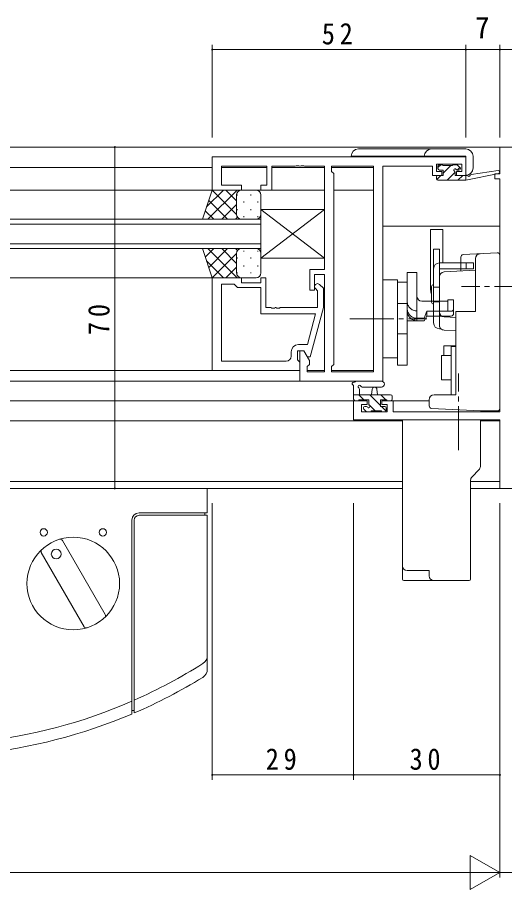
# Model space of a CAD drawing. Units: millimetres on the paper. Extents: x -420 to 373, y -297 to 267.
# Drawn here: x 168.4 to 268.3, y -185.6 to -6.7 of the extents above; entities that cross this region are included whole.
import ezdxf
from ezdxf.enums import TextEntityAlignment as Align

# ---------------------------------------------------------------- set-up
doc = ezdxf.new("R2010")
doc.units = ezdxf.units.MM
for name, pattern in [('CHAIN2', [12, 9, -1, 1, -1]), ('DASHED3', [4, 3, -1]), ('DOUBLE_CHAIN2', [12.8, 9, -1, 0.6, -0.6, 0.6, -1])]:
    doc.linetypes.add(name, pattern=pattern)
for name, color, linetype, lineweight in [('0-3_YKK_11', 7, 'Continuous', 9), ('0-4_YKK_12', 2, 'Continuous', 9), ('0-6_YKK_13', 4, 'Continuous', 9), ('0-7_YKK_D', 6, 'Continuous', 9)]:
    doc.layers.add(name, color=color, linetype=linetype, lineweight=lineweight)
doc.styles.add('ＭＳ ゴシック', font='')
doc.styles.get('ＭＳ ゴシック').set_extended_font_data('MS Gothic')

msp = doc.modelspace()

# ---------------------------------------------------------------- linework, layer by layer
at = {"layer": '0-3_YKK_11'}
for p, q in [((267.3, -33.306), (267.3, -38.806)), ((302.3, -33.306), (267.3, -33.306)), ((208.3, -35.306), (208.3, -42.106)), ((260.3, -35.306), (208.3, -35.306)), ((260.3, -39.106), (260.3, -35.306)), ((210.23, -37.236), (219.5, -37.236)), ((210.23, -41.106), (210.23, -37.236)), ((219.5, -37.236), (219.5, -41.106)), ((220.5, -37.236), (225.342, -37.236)), ((220.5, -42.106), (220.5, -37.236)), ((225.342, -37.236), (225.525, -37.116)), ((225.525, -37.116), (226.075, -37.116)), ((226.075, -37.116), (226.258, -37.236)), ((226.258, -37.236), (226.342, -37.236)), ((226.342, -37.236), (226.525, -37.116)), ((226.525, -37.116), (227.075, -37.116)), ((227.075, -37.116), (227.258, -37.236)), ((227.258, -37.236), (231.3, -37.236)), ((231.3, -37.236), (231.3, -58.406)), ((232.8, -37.236), (232.8, -38.306)), ((241.37, -37.236), (232.8, -37.236)), ((241.37, -79.376), (241.37, -37.236)), ((241.37, -79.376), (241.37, -37.236)), ((243.3, -37.236), (253.5, -37.236)), ((243.3, -81.306), (243.3, -37.236)), ((253.5, -37.236), (253.5, -38.036)), ((254.3, -36.806), (259.5, -36.806)), ((254.3, -38.306), (254.3, -36.806)), ((259.5, -36.806), (259.5, -38.306)), ((232.8, -38.306), (233.23, -38.736)), ((233.23, -38.736), (233.23, -77.876)), ((253.5, -38.036), (253.5, -39.106)), ((253.5, -39.106), (255.4, -39.106)), ((255.4, -38.306), (254.3, -38.306)), ((255.4, -39.106), (255.4, -38.306)), ((258.4, -38.306), (258.4, -39.106)), ((259.5, -38.306), (258.4, -38.306)), ((258.4, -39.106), (260.3, -39.106)), ((266.3, -38.806), (266.3, -39.806)), ((267.3, -38.806), (266.3, -38.806)), ((214.3, -41.106), (210.23, -41.106)), ((214.3, -42.106), (214.3, -41.106)), ((218.3, -41.106), (218.3, -42.106)), ((219.5, -41.106), (218.3, -41.106)), ((266.3, -39.806), (267.3, -39.806)), ((267.3, -39.806), (267.3, -87.576)), ((208.3, -42.106), (214.3, -42.106)), ((218.3, -42.106), (220.5, -42.106)), ((228.3, -58.406), (228.3, -62.606)), ((231.3, -58.406), (228.3, -58.406)), ((208.3, -60.106), (214.3, -60.106)), ((208.3, -79.106), (208.3, -60.106)), ((214.3, -60.106), (214.3, -61.106)), ((218.3, -60.106), (219.3, -60.106)), ((218.3, -61.106), (218.3, -60.106)), ((219.3, -60.106), (219.3, -66.206)), ((229.3, -59.406), (231.3, -59.406)), ((229.3, -62.606), (229.3, -59.406)), ((231.3, -59.406), (231.3, -79.376)), ((210.23, -61.406), (210.23, -77.176)), ((212.8, -61.406), (210.23, -61.406)), ((210.23, -61.406), (210.23, -77.176)), ((213, -61.606), (212.8, -61.406)), ((213.5, -62.106), (213, -61.606)), ((218.3, -62.106), (213.5, -62.106)), ((214.3, -61.106), (218.3, -61.106)), ((218.3, -67.506), (218.3, -62.106)), ((229.9, -62.755), (229.476, -62.331)), ((230.324, -61.482), (231.1, -62.258)), ((231.1, -62.258), (231.1, -66.203)), ((228.3, -62.606), (229.3, -62.606)), ((229.9, -66.206), (229.9, -62.755)), ((229.509, -67.506), (218.3, -67.506)), ((219.3, -66.206), (220.342, -66.206)), ((220.342, -66.206), (220.525, -66.326)), ((220.525, -66.326), (221.075, -66.326)), ((221.075, -66.326), (221.258, -66.206)), ((221.258, -66.206), (221.342, -66.206)), ((221.342, -66.206), (221.525, -66.326)), ((221.525, -66.326), (222.075, -66.326)), ((222.075, -66.326), (222.258, -66.206)), ((222.258, -66.206), (229.9, -66.206)), ((227.82, -73.806), (229.509, -67.506)), ((231.1, -66.203), (228.393, -76.306)), ((225.8, -75.106), (225.8, -76.906)), ((227.1, -75.106), (225.8, -75.106)), ((226, -73.806), (227.82, -73.806)), ((226.3, -75.106), (226.3, -81.306)), ((227.1, -75.106), (226.3, -75.106)), ((228.23, -77.064), (227.1, -75.106)), ((227.793, -76.306), (227.1, -75.106)), ((224.5, -76.176), (224.5, -75.306)), ((228.393, -76.306), (227.793, -76.306)), ((210.23, -77.176), (223.5, -77.176)), ((225.8, -76.906), (226, -77.106)), ((226, -77.106), (226.3, -77.406)), ((226.3, -77.406), (226.3, -79.106)), ((227.8, -78.306), (228.23, -77.876)), ((227.8, -79.376), (227.8, -78.306)), ((228.23, -77.876), (228.23, -77.064)), ((233.23, -77.876), (232.8, -78.306)), ((232.8, -78.306), (232.8, -79.376)), ((226.3, -79.106), (208.3, -79.106)), ((231.3, -79.376), (227.8, -79.376)), ((232.8, -79.376), (241.37, -79.376)), ((226.3, -81.306), (243.3, -81.306)), ((237.3, -85.306), (237.3, -89.206)), ((240.1, -85.306), (237.3, -85.306)), ((240.1, -86.106), (240.1, -85.306)), ((243.1, -85.306), (243.1, -86.106)), ((245.4, -85.306), (243.1, -85.306)), ((245.4, -87.576), (245.4, -85.306)), ((238.93, -86.106), (240.1, -86.106)), ((238.93, -87.576), (238.93, -86.106)), ((244.2, -87.576), (238.93, -87.576)), ((243.1, -86.106), (244.2, -86.106)), ((244.2, -86.106), (244.2, -87.576)), ((267.3, -87.576), (245.4, -87.576)), ((237.3, -89.206), (267.3, -89.206)), ((267.3, -89.206), (267.3, -103.306)), ((267.3, -103.306), (292.3, -103.306))]:
    msp.add_line(p, q, dxfattribs=at)
for centre, radius, start, end in [((229.9, -61.906), 0.6, 44.99998, 225), ((226, -75.306), 1.5, 90, 179.99998), ((223.5, -76.176), 1, 270, 359.99998)]:
    msp.add_arc(centre, radius, start, end, dxfattribs=at)
at = {"layer": '0-4_YKK_12'}
for p, q in [((267.6, -33.306), (74.8, -33.306)), ((208.3, -37.507), (74.8, -37.507)), ((210.232, -37.507), (219.499, -37.507)), ((220.501, -37.507), (231.299, -37.507)), ((241.369, -37.507), (232.801, -37.507)), ((231.3, -42.107), (74.8, -42.107)), ((241.37, -42.107), (233.23, -42.107)), ((218.3, -48.107), (74.8, -48.106)), ((218.3, -48.107), (218.3, -54.107)), ((218.3, -49.107), (74.8, -49.107)), ((267.3, -49.506), (243.3, -49.506)), ((218.3, -53.107), (74.8, -53.106)), ((218.3, -54.107), (74.8, -54.107)), ((208.3, -60.106), (74.8, -60.106)), ((208.3, -60.106), (74.8, -60.106)), ((226.3, -79.106), (74.8, -79.106)), ((227.802, -79.106), (231.299, -79.106)), ((232.802, -79.106), (241.369, -79.106)), ((226.6, -81.306), (74.8, -81.307)), ((241.369, -81.307), (74.8, -81.307)), ((237.6, -85.306), (74.8, -85.306)), ((252.8, -85.306), (244.9, -85.306)), ((247.3, -89.406), (74.8, -89.406)), ((263.3, -89.406), (267.283, -89.406)), ((247.3, -101.906), (74.8, -101.906)), ((261.3, -101.906), (267.3, -101.906)), ((247.3, -103.306), (74.8, -103.306)), ((261.3, -103.306), (267.6, -103.306))]:
    msp.add_line(p, q, dxfattribs=at)
at = {"layer": '0-6_YKK_13'}
for p, q in [((238.3, -33.686), (260.3, -33.686)), ((260.3, -35.186), (236.8, -35.186)), ((260.3, -39.086), (260.3, -35.186)), ((261.8, -35.186), (261.8, -37.586)), ((254.6, -37.476), (255.17, -36.906)), ((254.6, -37.706), (254.6, -37.206)), ((254.9, -36.906), (255.4, -36.906)), ((255.6, -37.106), (257.6, -37.106)), ((255.7, -38.621), (257.215, -37.106)), ((257.8, -36.906), (258.4, -36.906)), ((258.56, -38.006), (259.092, -37.474)), ((258.612, -36.994), (259.112, -37.494)), ((254.35, -39.972), (255.215, -39.106)), ((254.6, -39.106), (255.7, -39.106)), ((255.7, -38.006), (254.9, -38.006)), ((255.7, -39.106), (255.7, -38.006)), ((256.46, -40.106), (258.1, -38.467)), ((258.1, -38.467), (258.1, -39.106)), ((258.1, -39.106), (260.298, -39.106)), ((258.9, -38.006), (258.561, -38.006)), ((258.705, -40.106), (259.705, -39.106)), ((260.298, -40.106), (267.059, -38.7)), ((260.298, -39.106), (260.385, -39.092)), ((260.298, -40.106), (260.298, -39.106)), ((261.412, -38.933), (266.954, -38.11)), ((254.3, -39.806), (254.3, -39.406)), ((254.6, -40.106), (260.298, -40.106)), ((206.3, -48.106), (208.3, -42.106)), ((210.603, -42.106), (207.148, -45.561)), ((213.432, -42.106), (207.432, -48.106)), ((213.3, -47.127), (208.295, -42.122)), ((208.3, -42.106), (214.3, -42.106)), ((213.3, -44.298), (211.108, -42.106)), ((213.987, -42.157), (213.937, -42.106)), ((217.3, -42.106), (214.3, -42.106)), ((211.451, -48.106), (207.588, -44.243)), ((213.3, -43.106), (213.3, -47.106)), ((213.3, -43.106), (213.3, -47.106)), ((213.39, -43.026), (213.39, -43.226)), ((214.805, -44.441), (214.805, -44.641)), ((216.22, -43.026), (216.22, -43.226)), ((217.635, -44.441), (217.635, -44.641)), ((218.3, -47.106), (218.3, -43.106)), ((208.623, -48.106), (206.881, -46.364)), ((213.3, -45.067), (210.26, -48.106)), ((213.39, -46.056), (213.39, -46.256)), ((216.22, -46.056), (216.22, -46.256)), ((218.3, -46.106), (231.3, -46.106)), ((218.3, -46.106), (218.3, -56.106)), ((218.3, -46.106), (231.3, -56.106)), ((218.3, -56.106), (231.3, -46.106)), ((231.3, -46.106), (231.3, -56.106)), ((214.3, -48.106), (206.3, -48.106)), ((213.495, -47.7), (213.089, -48.106)), ((214.28, -48.106), (214.28, -48.106)), ((214.3, -48.106), (217.3, -48.106)), ((214.805, -47.471), (214.805, -47.671)), ((217.635, -47.471), (217.635, -47.671)), ((255.6, -50.202), (253.1, -50.202)), ((253.1, -62.556), (253.1, -50.202)), ((255.6, -57.057), (255.6, -50.202)), ((206.3, -54.106), (208.3, -60.106)), ((214.3, -54.106), (206.3, -54.106)), ((206.3, -54.106), (208.3, -60.106)), ((214.3, -54.106), (206.3, -54.106)), ((208.623, -54.106), (206.881, -55.849)), ((208.623, -54.106), (206.881, -55.849)), ((213.432, -60.106), (207.432, -54.106)), ((213.432, -60.106), (207.432, -54.106)), ((211.451, -54.106), (207.588, -57.97)), ((211.451, -54.106), (207.588, -57.97)), ((213.3, -55.086), (208.295, -60.091)), ((213.3, -55.086), (208.295, -60.091)), ((213.3, -57.146), (210.26, -54.106)), ((213.3, -57.146), (210.26, -54.106)), ((213.495, -54.513), (213.089, -54.106)), ((213.495, -54.513), (213.089, -54.106)), ((213.3, -59.106), (213.3, -55.106)), ((213.3, -59.106), (213.3, -55.106)), ((213.3, -59.106), (213.3, -55.106)), ((213.3, -59.106), (213.3, -55.106)), ((214.28, -54.106), (214.28, -54.107)), ((214.28, -54.106), (214.28, -54.107)), ((214.3, -54.106), (217.3, -54.106)), ((214.3, -54.106), (217.3, -54.106)), ((214.805, -54.741), (214.805, -54.541)), ((214.805, -54.741), (214.805, -54.541)), ((217.635, -54.741), (217.635, -54.541)), ((217.635, -54.741), (217.635, -54.541)), ((218.3, -55.106), (218.3, -59.106)), ((218.3, -55.106), (218.3, -59.106)), ((253.7, -54.257), (254.9, -54.257)), ((253.7, -69.357), (253.7, -54.257)), ((254.9, -57.057), (254.9, -54.257)), ((266.774, -54.984), (259.774, -55.351)), ((210.603, -60.106), (207.148, -56.651)), ((210.603, -60.106), (207.148, -56.651)), ((213.39, -56.156), (213.39, -55.956)), ((213.39, -56.156), (213.39, -55.956)), ((216.22, -56.156), (216.22, -55.956)), ((216.22, -56.156), (216.22, -55.956)), ((231.3, -56.106), (218.3, -56.106)), ((254.9, -57.057), (261.9, -57.057)), ((259.3, -58.721), (259.3, -55.85)), ((261.9, -58.257), (261.9, -57.057)), ((262.3, -67.006), (262.3, -56.167)), ((267.3, -86.906), (267.3, -55.483)), ((213.3, -57.915), (211.108, -60.106)), ((213.3, -57.915), (211.108, -60.106)), ((213.39, -59.186), (213.39, -58.986)), ((213.39, -59.186), (213.39, -58.986)), ((214.805, -57.771), (214.805, -57.571)), ((214.805, -57.771), (214.805, -57.571)), ((216.22, -59.186), (216.22, -58.986)), ((216.22, -59.186), (216.22, -58.986)), ((217.635, -57.771), (217.635, -57.571)), ((217.635, -57.771), (217.635, -57.571)), ((248.3, -59.006), (248.3, -78.006)), ((248.3, -59.006), (250.3, -59.006)), ((250.3, -59.006), (250.3, -68.906)), ((254.9, -69.357), (254.9, -58.257)), ((254.9, -58.257), (261.9, -58.257)), ((262.3, -58.564), (255.848, -58.902)), ((208.3, -60.106), (214.3, -60.106)), ((208.3, -60.106), (214.3, -60.106)), ((213.987, -60.056), (213.937, -60.106)), ((213.987, -60.056), (213.937, -60.106)), ((217.3, -60.106), (214.3, -60.106)), ((217.3, -60.106), (214.3, -60.106)), ((243.3, -60.506), (243.3, -76.506)), ((246.3, -60.506), (243.3, -60.506)), ((246.3, -76.506), (246.3, -60.506)), ((254.9, -67.587), (254.9, -59.9)), ((246.3, -61.006), (248.3, -61.006)), ((253.3, -65.106), (253.3, -61.906)), ((256.6, -64.906), (251.3, -64.906)), ((257.8, -64.606), (256.6, -64.606)), ((256.6, -64.606), (256.6, -66.97)), ((257.8, -64.606), (257.8, -66.47)), ((251.76, -68.906), (252.3, -67.938)), ((256.6, -66.97), (252.3, -66.97)), ((257.3, -67.938), (252.3, -67.938)), ((254.9, -69.357), (254.9, -67.606)), ((257.3, -66.97), (256.6, -66.97)), ((257.8, -66.47), (257.8, -67.438)), ((258.3, -67.006), (262.3, -67.006)), ((258.3, -69.357), (258.3, -67.006)), ((251.76, -68.906), (248.3, -68.906)), ((251.76, -68.406), (250.3, -68.406)), ((258.3, -68.24), (255.848, -68.111)), ((254.9, -70.557), (255.218, -70.557)), ((258.3, -70.953), (255.848, -70.825)), ((258.3, -84.106), (258.3, -70.557)), ((255.8, -74.056), (258.3, -74.056)), ((255.8, -76.056), (255.8, -74.056)), ((257.3, -74.162), (258.3, -74.162)), ((257.3, -84.106), (257.3, -74.162)), ((243.3, -76.506), (246.3, -76.506)), ((255.3, -76.056), (257.3, -76.056)), ((255.3, -76.056), (255.3, -81.056)), ((243.028, -81.306), (237.866, -81.306)), ((255.3, -81.056), (257.3, -81.056)), ((237.3, -85.006), (237.3, -82.326)), ((238.5, -82.926), (238.5, -84.106)), ((243.028, -82.506), (239.067, -82.509)), ((241, -84.106), (241.102, -82.962)), ((242.2, -84.106), (242.098, -82.962)), ((237.3, -84.106), (244.9, -84.106)), ((238.2, -85.306), (237.6, -85.306)), ((239.399, -85.106), (238.399, -84.106)), ((240.4, -85.106), (238.4, -85.106)), ((240.4, -86.045), (240.4, -85.106)), ((242.8, -86.262), (240.644, -84.106)), ((242.8, -85.106), (242.8, -86.506)), ((244.1, -85.106), (242.8, -85.106)), ((243.89, -85.106), (242.89, -84.106)), ((244.9, -85.306), (244.3, -85.306)), ((245.2, -84.406), (245.2, -85.006)), ((252.8, -86.381), (252.8, -85.106)), ((258.3, -84.106), (253.8, -84.106)), ((239.888, -87.519), (239.388, -87.019)), ((239.6, -86.506), (239.939, -86.506)), ((240.7, -87.606), (240.1, -87.606)), ((241.699, -87.406), (240.408, -86.115)), ((243, -87.406), (240.9, -87.406)), ((242.8, -86.506), (243.7, -86.506)), ((243.972, -87.434), (243.044, -86.506)), ((243.7, -87.606), (243.2, -87.606)), ((244, -86.806), (244, -87.306)), ((253.274, -86.88), (263.312, -87.406)), ((266.8, -87.406), (263.312, -87.406)), ((263.3, -89.206), (247.3, -89.206)), ((247.3, -119.157), (247.3, -89.206)), ((263.3, -89.206), (255.3, -89.206)), ((263.3, -98.792), (263.3, -89.206)), ((263.007, -99.499), (261.593, -100.914)), ((261.3, -121.906), (261.3, -101.621)), ((207.3, -103.306), (90.3, -103.306)), ((207.3, -103.306), (207.3, -108.306)), ((193.3, -108.306), (207.3, -108.306)), ((206.8, -108.306), (206.8, -108.806)), ((191.8, -149.554), (191.8, -109.806)), ((192.3, -109.806), (192.3, -149.34)), ((186.353, -129.156), (177.578, -113.957)), ((182.022, -131.656), (173.247, -116.457)), ((247.3, -121.906), (247.3, -119.157)), ((248.3, -120.157), (252.8, -120.157)), ((252.8, -120.157), (252.8, -121.206)), ((253.8, -122.206), (247.6, -122.206)), ((261, -122.206), (253.8, -122.206)), ((192.3, -148.84), (191.8, -148.84))]:
    msp.add_line(p, q, dxfattribs=at)
at = {"layer": '0-6_YKK_13', "linetype": 'DASHED3'}
for p, q in [((254.9, -58.257), (254.9, -57.057)), ((260.4, -58.257), (260.4, -57.057)), ((253.7, -65.506), (253.7, -61.506)), ((253.7, -62.006), (254.9, -62.006)), ((254.9, -65.557), (254.9, -61.557)), ((246.3, -65.406), (248.3, -65.406)), ((253.7, -65.006), (254.9, -65.006)), ((254.9, -69.826), (254.9, -69.357)), ((258.3, -70.557), (258.3, -69.357)), ((246.3, -71.606), (248.3, -71.606))]:
    msp.add_line(p, q, dxfattribs=at)
at = {"layer": '0-6_YKK_13', "linetype": 'CHAIN2'}
for p, q in [((275.176, -61.906), (259.424, -61.906)), ((236.548, -68.506), (252.3, -68.506)), ((258.8, -95.453), (258.8, -79.7))]:
    msp.add_line(p, q, dxfattribs=at)
at = {"layer": '0-6_YKK_13', "linetype": 'DOUBLE_CHAIN2'}
msp.add_line((249.84, -68.406), (249.84, -68.906), dxfattribs=at)
at = {"layer": '0-6_YKK_13'}
for points in [[(246.3, -61.006), (246.3, -78.006), (248.3, -78.006)], [(251.76, -68.406), (252.3, -66.97), (252.3, -67.938)], [(193.3, -108.806), (207.3, -108.806), (207.3, -140.349)]]:
    msp.add_lwpolyline(points, dxfattribs=at)
for centre, radius in [((173.738, -112.306), 0.75), ((173.738, -112.306), 0.75), ((185.862, -112.306), 0.75), ((185.862, -112.306), 0.75), ((179.8, -122.806), 9.5), ((176.3, -116.744), 1)]:
    msp.add_circle(centre, radius, dxfattribs=at)
for centre, radius, start, end in [((238.3, -35.186), 1.5, 90, 180), ((253.3, -35.186), 1.5, 90, 180), ((260.3, -35.186), 1.5, 0, 90), ((254.9, -37.206), 0.3, 90, 180), ((255.4, -37.106), 0.2, 0, 90), ((257.8, -37.106), 0.2, 90, 180), ((258.4, -37.206), 0.3, 44.99998, 90), ((258.9, -37.706), 0.3, 270, 44.99998), ((254.6, -39.406), 0.3, 90, 180), ((254.9, -37.706), 0.3, 180, 270), ((258.1, -38.006), 0.25, 33.05573, 236.94426), ((257.8, -38.467), 0.3, 0, 56.94426), ((258.561, -37.706), 0.3, 213.05573, 270), ((260.3, -37.586), 1.5, 270, 0), ((260.433, -39.388), 0.3, 39.19753, 99.19753), ((260.898, -39.009), 0.3, 219.19753, 338.44934), ((261.456, -39.23), 0.3, 98.44934, 158.44934), ((266.998, -38.406), 0.3, 281.7498, 98.44934), ((254.6, -39.806), 0.3, 180, 270), ((214.3, -43.106), 1, 90.00009, 180.00009), ((214.3, -43.106), 1, 90.00009, 180.00009), ((217.3, -43.106), 1, 0.00009, 90.00009), ((214.3, -47.106), 1, 180.00009, 270.00009), ((214.3, -47.106), 1, 180.00009, 270.00009), ((217.3, -47.106), 1, 270.00009, 0.00009), ((214.3, -55.106), 1, 89.99989, 179.99989), ((214.3, -55.106), 1, 89.99989, 179.99989), ((214.3, -55.106), 1, 89.99989, 179.99989), ((214.3, -55.106), 1, 89.99989, 179.99989), ((217.3, -55.106), 1, 359.99989, 89.99989), ((217.3, -55.106), 1, 359.99989, 89.99989), ((259.8, -55.85), 0.5, 92.99998, 180), ((263.3, -56.167), 1, 92.99998, 180), ((266.8, -55.483), 0.5, 0, 92.99998), ((254.9, -58.257), 1.2, 90, 180), ((255.9, -59.9), 1, 92.99998, 180), ((214.3, -59.106), 1, 179.99989, 269.99989), ((214.3, -59.106), 1, 179.99989, 269.99989), ((214.3, -59.106), 1, 179.99989, 269.99989), ((214.3, -59.106), 1, 179.99989, 269.99989), ((217.3, -59.106), 1, 269.99989, 359.99989), ((217.3, -59.106), 1, 269.99989, 359.99989), ((255.6, -62.556), 2.5, 180, 202.33424), ((253.7, -61.906), 0.4, 90, 180), ((251.3, -63.906), 1, 180, 270), ((253.7, -65.106), 0.4, 180, 270), ((255.9, -67.112), 1, 180, 267), ((257.3, -66.47), 0.5, 270, 0), ((257.3, -67.438), 0.5, 270, 0), ((254.9, -69.357), 1.2, 180, 270), ((255.9, -69.826), 1, 226.99921, 267), ((237.3, -81.806), 0.3, 79.47121, 239.99998), ((237, -82.326), 0.3, 0, 59.99998), ((237.41, -81.217), 0.3, 259.47121, 319.47121), ((237.866, -81.606), 0.3, 90, 139.47121), ((238.5, -82.406), 0.3, 19.18974, 239.99998), ((243.028, -81.906), 0.6, 270.04022, 90.04022), ((238.2, -82.926), 0.3, 0, 59.99998), ((239.067, -82.209), 0.3, 199.18974, 270.04022), ((241.6, -83.006), 0.5, 5.09206, 174.90793), ((237.6, -85.006), 0.3, 180, 270), ((238.2, -85.106), 0.2, 269.99998, 0), ((244.3, -85.106), 0.2, 180, 270), ((244.9, -84.406), 0.3, 0, 90), ((244.9, -85.006), 0.3, 270, 0), ((253.8, -85.106), 1, 90, 180), ((239.6, -86.806), 0.3, 90, 224.99998), ((240.1, -87.306), 0.3, 224.99998, 270), ((239.939, -86.806), 0.3, 33.05573, 90), ((240.4, -86.506), 0.25, 213.05573, 56.94426), ((240.7, -86.045), 0.3, 180, 236.94426), ((240.7, -87.406), 0.2, 270, 0), ((243.2, -87.406), 0.2, 180, 270), ((243.7, -86.806), 0.3, 0, 90), ((243.7, -87.306), 0.3, 270, 0), ((253.3, -86.381), 0.5, 180, 267), ((266.8, -86.906), 0.5, 270, 0), ((262.3, -98.792), 1, 315, 0), ((262.3, -101.621), 1, 135, 180), ((193.3, -109.806), 1.5, 90, 180), ((193.3, -109.806), 1, 90, 180), ((177.145, -114.207), 0.5, 29.99998, 107.1604), ((173.681, -116.207), 0.5, 132.83958, 209.99998), ((248.3, -119.157), 1, 180, 270), ((253.8, -121.206), 1, 180, 270), ((247.6, -121.906), 0.3, 180, 270), ((261, -121.906), 0.3, 270, 0), ((185.92, -129.406), 0.5, 312.83958, 29.99998), ((182.455, -131.406), 0.5, 209.99998, 287.1604), ((205.3, -137.516), 2, 302.34776, 0), ((148.8, -48.306), 107.596, 293.84657, 302.34776), ((205.3, -140.349), 2, 301.54369, 0), ((148.8, -48.306), 110, 293.29431, 301.54369), ((148.8, -48.306), 107.596, 258.74516, 293.55579), ((148.8, -48.306), 110, 258.99422, 293.01108)]:
    msp.add_arc(centre, radius, start, end, dxfattribs=at)
at = {"layer": '0-6_YKK_13', "linetype": 'DASHED3'}
for centre, radius, end in [((250.3, -64.906), 2, 270), ((250.3, -66.406), 2, 270), ((250.3, -66.906), 2, 270), ((255.9, -69.826), 1, 226.99921)]:
    msp.add_arc(centre, radius, 180, end, dxfattribs=at)
at = {"layer": '0-7_YKK_D'}
for p, q in [((208.3, -31.306), (208.3, -12.306)), ((260.3, -31.306), (260.3, -12.306)), ((260.3, -31.306), (260.3, -12.306)), ((267.3, -30.306), (267.3, -12.306)), ((267.3, -31.306), (267.3, -12.306)), ((260.3, -13.306), (208.3, -13.306)), ((267.3, -13.306), (260.3, -13.306)), ((267.3, -13.306), (302.3, -13.306)), ((205.085, -33.306), (187.3, -33.306)), ((188.3, -33.306), (188.3, -103.306)), ((205.085, -103.306), (187.3, -103.306)), ((208.3, -106.306), (208.3, -163.053)), ((237.3, -106.306), (237.3, -163.053)), ((237.3, -106.306), (237.3, -163.053)), ((267.3, -106.306), (267.3, -183.053)), ((267.3, -106.306), (267.3, -163.053)), ((267.3, -106.306), (267.3, -183.053)), ((237.3, -162.053), (208.3, -162.053)), ((267.3, -162.053), (237.3, -162.053)), ((261.238, -178.553), (261.238, -185.553)), ((267.3, -182.053), (261.238, -178.553)), ((260.3, -182.053), (-25.7, -182.053)), ((267.3, -182.053), (255.176, -182.053)), ((267.3, -182.053), (261.238, -185.553)), ((292.3, -182.053), (267.3, -182.053))]:
    msp.add_line(p, q, dxfattribs=at)
for centre, start, end in [((208.3, -13.306), 0, 180), ((208.3, -13.306), 180, 0), ((260.3, -13.306), 0, 180), ((260.3, -13.306), 0, 180), ((260.3, -13.306), 180, 0), ((260.3, -13.306), 180, 0), ((267.3, -13.306), 0, 180), ((267.3, -13.306), 0, 180), ((267.3, -13.306), 180, 0), ((267.3, -13.306), 180, 0), ((188.3, -33.306), 90, 270), ((188.3, -33.306), 270, 90), ((188.3, -103.306), 90, 270), ((188.3, -103.306), 270, 90), ((208.3, -162.053), 0, 180), ((208.3, -162.053), 180, 0), ((237.3, -162.053), 0, 180), ((237.3, -162.053), 0, 180), ((237.3, -162.053), 180, 0), ((237.3, -162.053), 180, 0), ((267.3, -162.053), 0, 180), ((267.3, -162.053), 180, 0)]:
    msp.add_arc(centre, 0.106, start, end, dxfattribs=at)

# ---------------------------------------------------------------- texts
at = {"layer": '0-7_YKK_D', "color": 3, "style": 'ＭＳ ゴシック'}
msp.add_text('7', height=4.399, dxfattribs=at).set_placement((262.2, -12.306), align=Align.BOTTOM_LEFT)
at = {"layer": '0-7_YKK_D', "color": 3, "char_height": 4.399, "attachment_point": 7, "style": 'ＭＳ ゴシック'}
for s, insert in [('\\T1.36;\\W0.9;52', (230.78, -12.306)), ('\\T1.36;\\W0.9;29', (219.28, -161.053)), ('\\T1.36;\\W0.9;30', (248.78, -161.053))]:
    msp.add_mtext(s, dxfattribs=dict(at, insert=insert))
at = {"layer": '0-7_YKK_D', "color": 3, "insert": (187.3, -71.826), "char_height": 4.399, "attachment_point": 7, "rotation": 90, "style": 'ＭＳ ゴシック'}
msp.add_mtext('\\T1.36;\\W0.9;70', dxfattribs=at)

doc.saveas('drawing.dxf')
